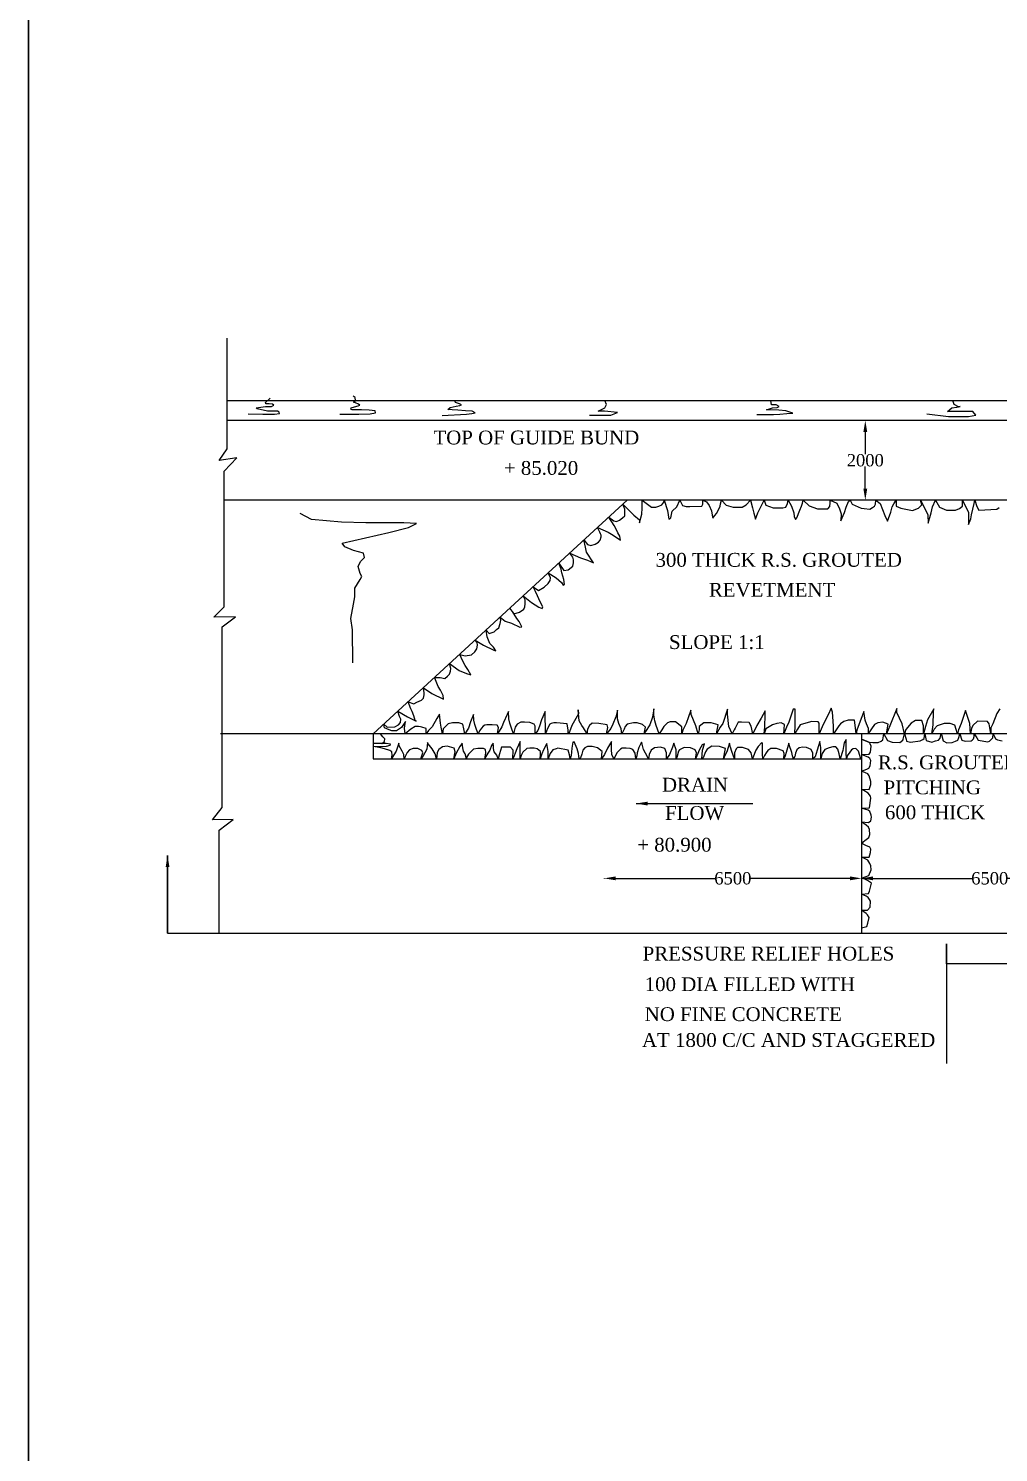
# Model space of a CAD drawing. Header units: millimetres. Extents: x 4623 to 200957, y 6604 to 110630.
# Drawn here: x 4623 to 29898, y 38002 to 75122 of the extents above; entities that cross this region are included whole.
import ezdxf

# ---------------------------------------------------------------- set-up
doc = ezdxf.new("R2010")
doc.units = ezdxf.units.MM
doc.header["$MEASUREMENT"] = 0
for name, color, linetype in [('DIM', 5, 'Continuous'), ('DO LINE', 3, 'Continuous'), ('DWG.LINE', 10, 'Continuous'), ('HATCH', 2, 'Continuous'), ('TEXT', 7, 'Continuous')]:
    doc.layers.add(name, color=color, linetype=linetype)
doc.layers.add('TITLE', color=7, linetype='Continuous', lineweight=30)
doc.styles.get("Standard").update_dxf_attribs({"font": 'TIMES.TTF', "height": 320})
doc.dimstyles.get("Standard").update_dxf_attribs({"dimtxt": 320, "dimasz": 300, "dimexe": 0.18, "dimexo": 0.0625, "dimgap": 0.09, "dimtad": 0, "dimtih": 1, "dimtoh": 1, "dimdec": 0, "dimzin": 0, "dimdsep": 46, "dimtxsty": 'Standard', "dimcen": 300, "dimclrd": 5, "dimclre": 5, "dimclrt": 4, "dimadec": 0, "dimazin": 0, "dimtfac": 1, "dimtdec": 0, "dimtofl": 0, "dimtmove": 0, "dimatfit": 3, "dimfxl": 5, "dimfxlon": 1, "dimtolj": 1, "dimtzin": 0, "dimarcsym": 0})

# ---------------------------------------------------------------- blocks, each defined once
blk = doc.blocks.new('*D46')
at = {"layer": 'Defpoints', "color": 0, "ltscale": 0.2}
for p in [(26404, 64903), (26427, 64903), (26415, 62826)]:
    blk.add_point(p, dxfattribs=at)
at = {"layer": 'DIM', "color": 5, "lineweight": -2, "ltscale": 0.2}
for p, q in [((26422, 64903), (26427, 64903)), ((26427, 64603), (26427, 64028)), ((26427, 63126), (26427, 63702)), ((26422, 62826), (26427, 62826))]:
    blk.add_line(p, q, dxfattribs=at)
at = {"layer": 'DIM', "color": 5, "ltscale": 0.2}
for points in [[(26377, 64603), (26477, 64603), (26427, 64903)], [(26377, 63126), (26477, 63126), (26427, 62826)]]:
    blk.add_solid(points, dxfattribs=at)
at = {"layer": 'DIM', "color": 4, "ltscale": 0.2, "insert": (26427, 63865), "char_height": 320, "attachment_point": 5}
blk.add_mtext('\\A1;2000', dxfattribs=at)
blk = doc.blocks.new('*D47')
at = {"layer": 'Defpoints', "color": 0, "ltscale": 0.2}
for p in [(19624, 52980), (26328, 52980), (26328, 52968)]:
    blk.add_point(p, dxfattribs=at)
at = {"layer": 'DIM', "color": 5, "lineweight": -2, "ltscale": 0.2}
for p, q in [((19624, 52974), (19624, 52968)), ((19924, 52968), (22522, 52968)), ((26028, 52968), (23430, 52968)), ((26328, 52974), (26328, 52968))]:
    blk.add_line(p, q, dxfattribs=at)
at = {"layer": 'DIM', "color": 5, "ltscale": 0.2}
for points in [[(19924, 53018), (19924, 52918), (19624, 52968)], [(26028, 53018), (26028, 52918), (26328, 52968)]]:
    blk.add_solid(points, dxfattribs=at)
at = {"layer": 'DIM', "color": 4, "ltscale": 0.2, "insert": (22976, 52968), "char_height": 320, "attachment_point": 5}
blk.add_mtext('\\A1;6500', dxfattribs=at)
blk = doc.blocks.new('*D48')
at = {"layer": 'Defpoints', "color": 0, "ltscale": 0.2}
for p in [(26328, 52980), (33012, 52968), (33012, 52952)]:
    blk.add_point(p, dxfattribs=at)
at = {"layer": 'DIM', "color": 5, "lineweight": -2, "ltscale": 0.2}
for p, q in [((26328, 52974), (26328, 52968)), ((26628, 52968), (29216, 52968)), ((32712, 52968), (30124, 52968)), ((33012, 52964), (33012, 52969))]:
    blk.add_line(p, q, dxfattribs=at)
at = {"layer": 'DIM', "color": 5, "ltscale": 0.2}
for points in [[(26628, 53018), (26628, 52918), (26328, 52968)], [(32712, 53018), (32712, 52918), (33012, 52968)]]:
    blk.add_solid(points, dxfattribs=at)
at = {"layer": 'DIM', "color": 4, "ltscale": 0.2, "insert": (29670, 52968), "char_height": 320, "attachment_point": 5}
blk.add_mtext('\\A1;6500', dxfattribs=at)

msp = doc.modelspace()

# ---------------------------------------------------------------- linework, layer by layer
at = {"layer": 'DIM', "ltscale": 0.2}
msp.add_lwpolyline([(28542.5, 50739), (28542.5, 51260.5), (28542.5, 48140.5)], dxfattribs=at)
at = {"layer": 'DO LINE', "ltscale": 0.2}
for points in [[(8246, 51543.8), (8246, 53563.4)], [(8246, 51543.8), (120732.7, 51543.8)]]:
    msp.add_lwpolyline(points, dxfattribs=at)
at = {"layer": 'DWG.LINE', "ltscale": 0.2}
msp.add_lwpolyline([(9801.7, 65424.4), (41418.7, 65424.4, 0.4142136), (41918.7, 65924.4), (41918.7, 73906)], format="xyb", dxfattribs=at)
for points in [[(9590.9, 51543.8), (9590.9, 54226.2), (9956.5, 54502.9), (9417.6, 54492.6), (9666.3, 54813.5), (9666.3, 59520.5), (10019.4, 59784.3), (9449.3, 59774), (9718.8, 60043.2), (9718.8, 63582), (10050.4, 63934), (9594.4, 63861.5), (9801.7, 64161.8), (9801.7, 67050.1)], [(44180.8, 51543.8), (44180.8, 64903.1), (9801.7, 64903.1)], [(42839.4, 55577.5), (33898.2, 57006.1), (34015.6, 62826.4), (9733.5, 62826.4)], [(13607.3, 56732), (20223.5, 62826.4)], [(42839.4, 55577.5), (33366.2, 56732), (9624.4, 56732)], [(13607.3, 56732), (13607.3, 56085.2), (26327.7, 56085.2)], [(26327.7, 56732), (26327.7, 51543.8)]]:
    msp.add_lwpolyline(points, dxfattribs=at)
at = {"layer": 'HATCH', "ltscale": 0.2}
for points in [[(10350.5, 65075), (10728.5, 65072), (11030.5, 65072), (11165.5, 65085.5), (11157.5, 65118), (11109, 65145), (10971.5, 65150.5), (10847, 65150.5), (10580, 65204), (10553, 65234), (10801.5, 65269), (10955, 65271.5), (11014.5, 65301), (10979.5, 65331), (10893, 65333.5), (10804, 65339), (10796, 65368.5), (10796, 65368.5), (10922.5, 65484.5)], [(12732.5, 65066.5), (13229, 65072), (13528.5, 65080), (13668.5, 65104.5), (13655, 65153), (13504, 65174.5), (13296.5, 65177), (13053.5, 65177), (13023.5, 65196), (13029, 65231), (13115.5, 65263.5), (13212.5, 65287.5), (13258.5, 65301), (13223.5, 65328), (13140, 65363), (13094, 65379.5), (13140, 65424.4), (13134.5, 65500.5), (13080.5, 65541)], [(15402.5, 65037), (16039, 65069.5), (16174, 65083), (16260.5, 65107), (16179.5, 65147.5), (16009.5, 65153), (15812.5, 65171.5), (15661.5, 65182.5), (15553.5, 65188), (15610, 65244.5), (15766.5, 65274), (15866.5, 65290.5), (15901.5, 65312), (15855.5, 65341.5), (15748, 65368.5), (15729, 65424.4)], [(19239.5, 65039.5), (19498.5, 65043.5), (19800.5, 65043.5), (19973.5, 65112.5), (19632.5, 65147), (19468.5, 65147), (19585, 65203), (19641, 65237.5), (19641, 65237.5), (19641, 65237.5), (19680, 65319.5), (19641, 65424.4)], [(23601.5, 65061), (24037.5, 65061), (24201.5, 65065), (24382.5, 65082.5), (24538, 65091), (24538, 65091), (24357, 65155.5), (24175.5, 65173), (23925.5, 65177), (23856, 65177), (24007.5, 65229), (24132.5, 65242), (24180, 65272), (24102, 65311), (23985.5, 65311), (23985.5, 65311), (23964, 65424.4)], [(28027.5, 65074), (28597, 65009), (29115, 65009), (29305, 65043.5), (29305, 65043.5), (29227, 65134), (28994, 65134), (28696.5, 65134), (28571.5, 65134), (28571.5, 65134), (28679, 65237.5), (28813, 65250.5), (28903.5, 65267.5), (28858.2, 65259), (28744, 65319.5), (28744, 65319.5), (28709.5, 65424.4)], [(29932.5, 57390), (29855, 57262), (29747.5, 56999.5), (29697, 56892.5), (29697, 56732), (29652, 56994), (29613.5, 57059.5), (29354, 57062.5), (29225.5, 56952), (29196, 56871.5), (29169, 56732), (29148, 57005.5), (29038, 57348), (28924.5, 57002.5), (28859, 56842), (28826, 56732), (28759, 56961), (28643, 57002.5), (28485, 57005.5), (28297, 56943), (28225.5, 56860), (28163, 56732), (28198.5, 56967), (28207.5, 57306.5), (28210.5, 57384), (28049.5, 57101), (27996, 56928.5), (27948, 56732), (27948, 56946), (27897.5, 57080), (27739.5, 57083), (27623, 57017.5), (27480, 56848), (27447.5, 56732), (27387.5, 56999.5), (27250.5, 57291.5), (27250.5, 57393), (27068.5, 56946), (26982, 56732), (27022, 56985.5), (26882, 57039), (26753.5, 57021), (26664.5, 56979.5), (26589.5, 56869.5), (26539, 56789), (26512, 56732), (26512, 56878.5), (26461.5, 57000.5), (26422.5, 57092.5), (26393, 57322), (26333.5, 57176), (26267.5, 56994.5), (26211, 56827.5), (26187, 56732), (26172.5, 56896), (26142.5, 57089.5), (25978.5, 57095.5), (25871, 57054), (25784.5, 56997.5), (25740, 56944), (25597, 56732), (25597, 56944), (25576, 57301), (25534, 57405.5), (25456.5, 57232.5), (25364, 57051), (25304.5, 56920), (25227, 56732), (25227, 57009.5), (25197.5, 57051), (25033.5, 57054), (24878, 57012.5), (24729, 56970.5), (24657.5, 56854.5), (24595, 56732), (24598, 56952.5), (24601, 57375.5), (24547.5, 57375.5), (24487.5, 57194), (24437, 57039), (24374.5, 56908), (24303, 56732), (24318.5, 56979.5), (24232.5, 57024), (24122, 57009), (24005.5, 56967.5), (23919, 56914), (23835.5, 56863), (23794, 56732), (23806, 56917), (23821, 57232.5), (23821, 57337), (23713.5, 57140), (23600, 56952.5), (23499, 56732), (23454, 56934.5), (23403.5, 57033), (23203.5, 57036), (23114, 57036), (23033.5, 56887), (23007, 56842.5), (22956, 56732), (22872.5, 56923), (22834, 57250.5), (22840, 57375.5), (22711.5, 57009), (22649, 56908), (22550.5, 56732), (22591.5, 56967.5), (22412.5, 57018), (22221.5, 57018), (22102.5, 56923), (22096.5, 56842.5), (22072.5, 56732), (22016, 56941), (21887.5, 57241.5), (21879, 57349), (21759.5, 57006.5), (21673, 56833.5), (21651.2, 56732), (21649, 56917), (21482, 57045), (21398.5, 57048), (21345, 57048), (21273.5, 57021), (21178, 56923), (21127.5, 56839.5), (21059, 56732), (20981.5, 56949.5), (20939.5, 57072), (20918.5, 57232.5), (20918.5, 57384.5), (20880, 57170), (20811.5, 56970.5), (20698, 56798), (20662, 56732), (20697, 56908), (20619, 56979.5), (20479, 57021), (20383.5, 57021), (20222.5, 56991.5), (20169, 56923), (20145, 56854.5), (20085.5, 56732), (20067.5, 56869.5), (20002, 57003.5), (19969, 57125.5), (19969, 57349), (19930.5, 57179), (19847, 56991.5), (19796.5, 56872.5), (19680, 56732), (19719, 56899), (19698, 56967.5), (19486, 57003.5), (19307.5, 57009.5), (19238.5, 56955.5), (19194, 56878.5), (19179, 56810), (19179, 56732), (19080.5, 56893), (19042, 56952.5), (18970.5, 57078), (18949.5, 57363.5), (18957.2, 57258.8), (18782.5, 56950), (18723, 56789), (18681, 56732), (18689, 56833.5), (18656, 56994.5), (18378.5, 57024.5), (18310, 57018.5), (18244.5, 57003.5), (18209, 56985.5), (18146, 56875.5), (18095.5, 56732), (18095.5, 56893.5), (18083.5, 57161.5), (18083.5, 57319), (17988, 57099), (17940.5, 56935), (17895.5, 56825), (17824, 56732), (17824, 56938), (17800.5, 56991.5), (17687, 57033.5), (17550, 57039), (17448.5, 57036.5), (17353, 56991.5), (17305.5, 56911), (17257.5, 56732), (17207, 56881.5), (17165, 57012.5), (17141.5, 57128.5), (17132.5, 57319), (17096.5, 57242), (17004, 57033.5), (16956.5, 56920), (16840, 56732), (16874, 56899), (16835, 56964.5), (16707, 56973.5), (16570, 56973.5), (16510, 56961.5), (16468.5, 56938), (16423.5, 56884), (16376, 56812.5), (16337, 56732), (16295.5, 56848.5), (16251, 56982.5), (16227, 57092.5), (16215, 57241.5), (16140.5, 57051), (16084, 56887), (15991.5, 56732), (15967.5, 56863.5), (15940.5, 56988.5), (15833.5, 57018), (15672.5, 57021), (15556, 56997.5), (15431, 56869.5), (15407, 56732), (15374, 56908), (15356.5, 57015), (15329.5, 57247.5), (15261, 57134.5), (15141.5, 56914), (15043, 56821.5), (14983.5, 56732), (14983.5, 56878), (14876, 56911), (14840.5, 56920), (14784, 56923), (14700.5, 56923), (14584, 56860.5), (14438, 56732), (14420, 56884), (14444, 57060), (14345.5, 56899), (14211.5, 56809.5), (14089, 56812.5), (14020.5, 56836.5), (13901, 56893), (13885.3, 56988.1), (13969.5, 56908.5), (14172.5, 56914.5), (14265, 56968), (14312.5, 57027.5), (14321.5, 57114), (14294.5, 57185.5), (14250.2, 57324.2), (14500.5, 57180), (14584, 57135.5), (14724, 57070), (14700.8, 57080.8), (14667.5, 57204), (14619.5, 57320), (14587, 57388.5), (14517.4, 57570.4), (14661.5, 57514.5), (14745, 57559.5), (14861.5, 57616), (14915, 57666.5), (14933, 57756), (14936, 57803.5), (14912.1, 57933.9), (15135.5, 57783), (15434, 57640), (15434, 57640), (15428, 57738), (15356.5, 57872), (15299.5, 57973.5), (15228, 58140), (15205.4, 58204.1), (15348.5, 58204.1), (15470.5, 58177.5), (15545, 58237), (15590, 58290.5), (15616.5, 58368), (15625.5, 58436.5), (15597.1, 58564.9), (15849, 58383), (16037, 58305.5), (16150.5, 58269.5), (16070, 58409.5), (16004, 58514), (15929.5, 58648), (15858.3, 58805.5), (15999, 58765), (16168.5, 58795), (16252, 58872.5), (16309, 58950), (16324, 59045), (16312, 59113.5), (16260.7, 59176.1), (16479, 59048), (16744, 58914), (16798, 58902), (16738, 58997.5), (16640, 59089.5), (16571.5, 59265.5), (16544.7, 59437.8), (16628.5, 59353), (16756.5, 59394.5), (16819.5, 59454.5), (16879, 59502), (16915, 59609), (16929.5, 59698.5), (16915.4, 59779.2), (17046, 59674.5), (17207, 59621), (17424.5, 59520), (17475.5, 59529), (17409.5, 59663), (17344, 59746), (17237, 59928), (17162.3, 60006.7), (17273.1, 59866.5), (17416, 59911), (17526, 59988.5), (17559, 60048), (17568, 60125.5), (17568, 60229.5), (17515.5, 60332), (17729, 60161), (17920, 60033), (18006, 60006.5), (18024, 60045), (17958.5, 60179), (17890, 60331), (17836.5, 60447), (17772.3, 60568.6), (17908.5, 60475), (18060.5, 60558.5), (18165, 60653.5), (18212.5, 60731), (18224.5, 60805.5), (18164.3, 60929.6), (18376.5, 60799.5), (18514, 60677.5), (18552.5, 60615), (18585.5, 60624), (18576.5, 60761), (18516.5, 60936.5), (18505, 61029), (18441.4, 61184.9), (18574, 60997), (18681, 61012), (18809.5, 61107.5), (18821.5, 61196.5), (18821.5, 61268), (18806.5, 61339.5), (18727, 61447.9), (19009, 61327.5), (19188, 61259), (19346, 61196.5), (19161, 61470.5), (19137.5, 61598.5), (19097.5, 61789.2), (19188.5, 61674), (19272, 61641.5), (19391, 61683), (19477.5, 61728), (19519.5, 61784.5), (19546, 61868), (19549, 61915.5), (19531.5, 61948), (19510.5, 61993), (19448.3, 62112.4), (19725.5, 61993.5), (19856.5, 61913), (19996.5, 61814.5), (20044.5, 61785), (20032.5, 61892), (19982, 61975.5), (19934, 62071), (19883.5, 62163), (19743.4, 62384.1), (19871.5, 62289), (19943, 62274.5), (20020.5, 62307), (20098, 62369.5), (20158, 62420), (20164, 62593), (20111.1, 62722.8), (20396.5, 62438), (20545.5, 62310), (20545.5, 62238.5), (20608, 62462), (20611, 62614), (20611, 62826.4), (20853.5, 62643.5), (20967, 62643.5), (21047.5, 62667.5), (21122, 62709), (21181.5, 62774.5), (21190.5, 62826.4), (21274, 62560.5), (21292, 62444), (21306.5, 62331), (21306.5, 62331), (21360.5, 62366.5), (21384.5, 62492), (21399, 62539.5), (21512.5, 62652.5), (21596, 62826.4), (21665, 62691.5), (21760.5, 62661.5), (21853, 62661.5), (22172, 62667.5), (22172, 62667.5), (22193, 62718), (22193, 62718), (22196, 62826.4), (22285.5, 62786.5), (22357, 62685.5), (22422.5, 62548.5), (22437.5, 62432.5), (22458, 62361), (22458, 62361), (22494, 62420.5), (22556.5, 62486), (22643, 62670.5), (22655, 62727), (22682, 62826.4), (22802, 62694.5), (22984, 62641), (23118, 62641), (23219.5, 62641), (23326.5, 62706.5), (23326.5, 62706.5), (23440, 62826.4), (23485, 62626), (23523.5, 62489), (23565.5, 62331), (23565.5, 62331), (23628, 62492), (23717.5, 62667.5), (23792, 62826.4), (23837.5, 62694.5), (24025.5, 62623), (24132.5, 62623), (24275.5, 62623), (24359, 62641), (24401, 62739), (24416, 62826.4), (24508.5, 62670.5), (24562, 62495), (24571, 62399.5), (24606.5, 62322), (24639.5, 62367), (24723, 62569.5), (24764.5, 62673.5), (24794.5, 62745), (24809.5, 62826.4), (24968.5, 62679.5), (25186, 62602), (25317.5, 62602), (25454.5, 62602), (25502, 62658.5), (25502, 62658.5), (25511, 62760), (25511, 62760), (25508, 62826.4), (25690, 62748), (25758.5, 62602), (25794.5, 62474), (25788.5, 62292), (25887, 62503.5), (25925.5, 62643.5), (25985.5, 62792.5), (26036, 62826.4), (26081.5, 62721), (26317, 62620), (26400.5, 62605), (26549.5, 62593), (26618, 62634.5), (26669, 62673.5), (26696, 62724), (26704.5, 62826.4), (26815, 62736), (26940.5, 62423), (27003, 62277.5), (27089.5, 62512.5), (27131, 62649.5), (27170, 62727), (27235.5, 62826.4), (27235.5, 62670.5), (27354.5, 62620), (27653, 62560), (27817, 62617), (27900.5, 62703), (27864.5, 62826.4), (27960.5, 62640), (28053, 62440.5), (28068, 62229), (28142.5, 62497), (28181.5, 62652), (28253, 62826.4), (28363.5, 62643), (28542, 62565.5), (28777.5, 62562.5), (28885, 62613), (28956.5, 62670), (28962.5, 62826.4), (29041, 62660.5), (29115.5, 62512), (29115.5, 62270.5), (29115.5, 62196), (29175, 62342), (29199, 62446.5), (29226, 62592), (29264.5, 62741), (29285.5, 62826.4), (29336, 62663.5), (29390, 62565.5), (29852, 62592), (29917.5, 62637)], [(13075, 58588.5), (13068, 59449.5), (13020, 59743.5), (13088.5, 60119.5), (13129.5, 60304.5), (13129.5, 60530), (13266.5, 60759), (13307.5, 60834), (13266.5, 60916), (13211.5, 61094), (13273.5, 61230.5), (13376, 61333), (13376, 61333), (13348.5, 61442.5), (13088.5, 61518), (12869.5, 61613.5), (12794, 61709), (14012.5, 61982.5), (14526, 62112.5), (14731, 62222), (14402.5, 62235.5), (13937, 62235.5), (13417, 62235.5), (12780.5, 62249.5), (12000.5, 62324.5), (11699, 62475)], [(26311.5, 56085.2), (26247, 56279.5), (26180.5, 56349), (26112.5, 56342.5), (26069, 56321.5), (26022, 56261.5), (25958.5, 56161.5), (25934.5, 56085.2), (25931, 56239), (25931, 56409), (25929.5, 56530), (25929.5, 56585), (25881, 56499.5), (25856.5, 56402.5), (25839, 56297.5), (25769, 56085.2), (25742.5, 56215), (25712, 56331.5), (25655.5, 56392.5), (25584, 56401), (25485.5, 56371.5), (25377, 56325), (25305.5, 56219.5), (25270, 56085.2), (25270, 56245.5), (25270, 56381.5), (25245.5, 56532), (25245.5, 56532), (25174.5, 56313.5), (25117.5, 56135.5), (25059.5, 56085.2), (25059.5, 56231), (25016.5, 56328), (24893.5, 56383), (24798, 56388), (24704, 56367), (24646, 56318.5), (24610.5, 56231), (24591, 56140.5), (24557, 56085.2), (24529.5, 56164.5), (24511.5, 56245.5), (24443.5, 56449.5), (24437, 56491.5), (24369, 56247), (24341.5, 56160), (24301, 56085.2), (24312, 56221.5), (24287.5, 56292.5), (24114.5, 56355.5), (23962.5, 56351), (23888, 56304), (23844, 56241), (23805, 56174.5), (23756.5, 56085.2), (23747, 56203.5), (23747, 56338), (23747, 56485), (23730.5, 56511), (23635, 56407.5), (23575.5, 56305.5), (23494.5, 56110), (23491, 56085.2), (23455, 56244), (23385, 56328), (23228, 56381.5), (23098.5, 56381.5), (23059.5, 56345.5), (23021, 56244), (23017.5, 56187), (23017.5, 56085.2), (22949.5, 56274.5), (22919, 56388), (22888, 56494.5), (22820, 56263), (22763.5, 56172.5), (22729.5, 56085.2), (22787.5, 56349), (22629, 56407), (22428, 56410.5), (22310, 56336), (22260, 56263), (22198.5, 56111), (22169, 56085.2), (22184, 56309), (22233.5, 56471.5), (22172.5, 56451), (22105.5, 56323.5), (22041.5, 56163.5), (22000.5, 56085.2), (22030, 56242), (21995, 56317.5), (21872.5, 56367), (21704, 56375.5), (21584.5, 56320.5), (21558.5, 56279.5), (21515, 56117), (21500.5, 56085.2), (21500.5, 56213), (21497.5, 56314.5), (21439.5, 56489), (21404.5, 56390), (21328.5, 56192.5), (21244.5, 56085.2), (21244.5, 56236), (21206.5, 56352.5), (21093, 56390), (20939, 56370), (20848.5, 56309), (20793.5, 56192.5), (20776, 56085.2), (20696, 56227.5), (20649.5, 56329), (20617.5, 56462.5), (20600, 56521), (20530, 56381.5), (20480.5, 56239), (20478, 56160.5), (20451.5, 56085.2), (20428.5, 56230.5), (20370, 56323.5), (20297.5, 56352.5), (20198.5, 56358), (20088, 56358), (20044.5, 56332), (19966, 56250.5), (19878.5, 56085.2), (19826, 56201), (19811.5, 56323.5), (19811.5, 56457), (19811.5, 56535.5), (19707, 56358), (19628.5, 56198.5), (19552.5, 56085.2), (19572.5, 56271.5), (19450.5, 56369), (19310, 56407.5), (19191, 56401.5), (19119, 56374.5), (19070, 56314), (19037, 56205), (19002.5, 56106), (18972.5, 56085.2), (18950.5, 56221), (18920.5, 56348.5), (18844.5, 56526), (18810, 56517.5), (18784, 56364), (18775.5, 56259.5), (18760, 56166.5), (18735.5, 56085.2), (18723.5, 56187.5), (18686, 56311), (18416.5, 56364), (18372, 56344), (18285.5, 56317), (18214, 56225), (18178, 56136), (18161, 56085.2), (18161, 56272.5), (18129, 56481.5), (18129, 56481.5), (18046, 56322.5), (18000, 56213.5), (17970, 56133.5), (17957, 56085.2), (17960.5, 56202), (17965, 56274), (17874.5, 56347), (17797, 56362.5), (17682, 56362.5), (17606, 56355.5), (17501.5, 56258), (17462.5, 56172), (17434, 56085.2), (17435.5, 56241), (17435.5, 56446), (17434, 56537.5), (17346.5, 56345.5), (17300.5, 56231), (17277.5, 56163.5), (17246, 56085.2), (17253, 56309.5), (17181, 56385.5), (17029, 56391.5), (16948.5, 56384), (16892.5, 56213.5), (16858.5, 56085.2), (16823, 56182), (16754.5, 56269.5), (16743, 56354), (16743, 56426), (16734, 56489), (16689.5, 56433), (16641, 56308.5), (16593.5, 56234), (16542, 56146.5), (16511.5, 56085.2), (16543, 56241), (16534.5, 56330), (16478.5, 56354), (16332, 56355.5), (16219, 56331.5), (16092.5, 56202), (16039.5, 56117.5), (16036.5, 56085.2), (15997, 56216.5), (15957, 56282.5), (15936.5, 56371.5), (15921, 56495), (15865, 56404.5), (15770, 56235.5), (15704, 56085.2), (15704, 56085.2), (15744.5, 56267), (15714, 56364.5), (15532, 56417.5), (15408.5, 56398.5), (15315, 56328.5), (15275, 56248), (15262, 56152), (15257.5, 56085.2), (15217.5, 56211), (15145.5, 56344), (15036.5, 56474.5), (15018, 56507.5), (15005, 56334), (14900.5, 56149), (14850, 56085.2), (14896.5, 56244), (14873.5, 56304), (14771.5, 56355.5), (14648, 56355.5), (14550.5, 56321.5), (14486, 56246.5), (14434.5, 56148), (14415.5, 56085.2), (14402.5, 56192.5), (14357, 56281), (14283.5, 56420), (14269, 56489), (14200.5, 56284), (14144.5, 56189.5), (14082.5, 56085.2), (14097, 56181), (14092.5, 56268), (14042.5, 56301), (13900.5, 56343), (13802.5, 56373), (13607.3, 56408.6), (13955, 56413.5), (14051, 56438), (14055.5, 56465.5), (13940.5, 56481), (13804, 56487), (13607.3, 56488), (13827.8, 56486), (13903, 56535.5), (13907.5, 56607), (13857, 56660.5), (13797, 56732)], [(26327.7, 51680.5), (26470, 51717), (26493, 51796.5), (26529.5, 51949), (26486.5, 52015.5), (26453.5, 52055.5), (26327.7, 52141.5), (26483, 52141.5), (26483, 52141.5), (26553, 52221), (26559.5, 52370.5), (26539.5, 52420.5), (26503, 52470), (26453.5, 52503), (26327.7, 52556.5), (26506.5, 52571), (26533, 52637.5), (26589.5, 52846.5), (26589.5, 52846.5), (26486.5, 52913), (26417, 52946), (26327.7, 52969.5), (26520, 53042.5), (26583, 53191.5), (26573, 53294.5), (26543, 53354.5), (26490, 53440.5), (26373.5, 53507), (26327.7, 53523.5), (26530, 53523.5), (26566.5, 53642), (26570, 53731.5), (26543, 53781), (26440, 53827.5), (26370.5, 53857.5), (26327.7, 53887.5), (26417, 53957), (26520, 54033.5), (26546.5, 54113), (26540, 54242.5), (26513.5, 54299), (26453.5, 54355), (26327.7, 54438), (26509.5, 54422.5), (26572, 54467), (26585, 54562), (26583.5, 54619), (26545.5, 54711), (26504.5, 54742), (26327.7, 54794.5), (26539, 54810), (26575, 55060.5), (26562, 55114.5), (26501.5, 55188), (26391.5, 55260), (26327.7, 55289.5), (26526.5, 55286), (26570.5, 55418.5), (26574.5, 55496), (26532, 55637.5), (26497, 55690.5), (26436, 55720), (26327.7, 55764.5), (26471.5, 55815), (26521, 55842.5), (26558, 55905), (26570.5, 56041.5), (26547, 56091), (26504.5, 56127.5), (26434.5, 56157), (26327.7, 56196), (26528.5, 56207.5), (26567, 56253.5), (26580, 56410), (26558, 56472.5), (26534, 56507.5), (26475, 56537), (26327.7, 56594), (26515.6, 56516.7), (26626, 56507.5), (26760.5, 56507.5), (26839.5, 56544), (26885.5, 56581), (26913, 56732), (27006, 56557.5), (27127.5, 56517), (27330, 56511.5), (27407.5, 56566.5), (27415, 56596), (27433.5, 56664), (27447.5, 56732), (27490.5, 56596), (27501.5, 56541), (27601, 56517), (27860.5, 56555.5), (27928.5, 56587), (27960, 56618), (27982, 56732), (28017.5, 56559), (28161.5, 56522.5), (28257, 56552), (28338, 56570), (28378.5, 56620), (28386, 56666), (28404.5, 56752.5), (28456, 56555.5), (28551.5, 56500.5), (28690, 56507.5), (28782, 56544.5), (28835.5, 56568.5), (28863, 56644), (28887, 56732), (28943, 56568.5), (29026, 56541), (29182.5, 56550), (29215.5, 56566.5), (29243, 56605), (29263.5, 56666), (29267, 56732), (29329.5, 56631), (29366.5, 56568.5), (29620.5, 56526), (29661, 56546.5), (29747.5, 56631), (29757, 56732), (29816.5, 56609), (29872, 56576), (29997, 56550)]]:
    msp.add_lwpolyline(points, dxfattribs=at)
at = {"layer": 'TITLE', "ltscale": 0.2}
msp.add_lwpolyline([(200251, 6604), (4623, 6604), (4623, 110630.5), (200251, 110630.5)], close=True, dxfattribs=at)

# ---------------------------------------------------------------- texts
at = {"layer": 'TEXT', "ltscale": 0.2}
for s, p in [('TOP OF GUIDE BUND', (15175.1, 64279.9)), ('+ 85.020', (17009.1, 63486.4)), ('300 THICK R.S. GROUTED', (20961.6, 61090.9)), ('REVETMENT', (22351.6, 60309.4)), ('SLOPE 1:1', (21313.1, 58946.9)), ('R.S. GROUTED BED', (26758.1, 55811.4)), ('DRAIN', (21129.6, 55228.9)), ('PITCHING', (26903.1, 55159.9)), ('FLOW', (21210.1, 54492.9)), ('600 THICK', (26939.1, 54508.4)), ('+ 80.900', (20484.6, 53664.4)), ('PRESSURE RELIEF HOLES', (20626.1, 50826.4)), ('100 DIA FILLED WITH', (20679.6, 50028.9)), ('NO FINE CONCRETE', (20679.6, 49248.4)), ('AT 1800 C/C AND STAGGERED', (20608.6, 48574.9))]:
    msp.add_text(s, height=360, dxfattribs=at).set_placement(p)

# ---------------------------------------------------------------- dimensions: what is measured, and where the dimension line sits
at = {"layer": 'DIM', "ltscale": 0.2}
dim = msp.add_linear_dim(base=(26427, 64903.1), p1=(26415, 62826.4), p2=(26403.5, 64903.1), angle=90, text='2000', dimstyle='Standard', dxfattribs=at)
dim.commit()
dim.dimension.update_dxf_attribs({"geometry": '*D46', "text_midpoint": (26427, 63864.8)})
dim = msp.add_linear_dim(base=(26327.7, 52968.5), p1=(19624.5, 52980), p2=(26327.7, 52980), text='6500', dimstyle='Standard', dxfattribs=at)
dim.commit()
dim.dimension.update_dxf_attribs({"geometry": '*D47', "text_midpoint": (22976.1, 52968.5)})
dim = msp.add_linear_dim(base=(33011.7, 52968.5), p1=(26327.7, 52980), p2=(33011.7, 52952.5), text='6500', dimstyle='Standard', override={"dimtmove": 1}, dxfattribs=at)
dim.commit()
dim.dimension.update_dxf_attribs({"geometry": '*D48', "text_midpoint": (29669.7, 52968.5)})

# ---------------------------------------------------------------- leaders
for points in [[(20453.5, 54918), (23494, 54918)], [(34374.5, 51987.5), (36566.5, 50739), (28542.5, 50739)]]:
    msp.add_leader(points, dimstyle='Standard', override={"dimgap": 0.09, "dimtad": 0}, dxfattribs=at)
at = {"layer": 'DWG.LINE', "ltscale": 0.2}
msp.add_leader([(8246, 53563.4), (8246, 51543.8)], dimstyle='Standard', override={"dimgap": 0.09, "dimtad": 0}, dxfattribs=at)

doc.saveas('drawing.dxf')
